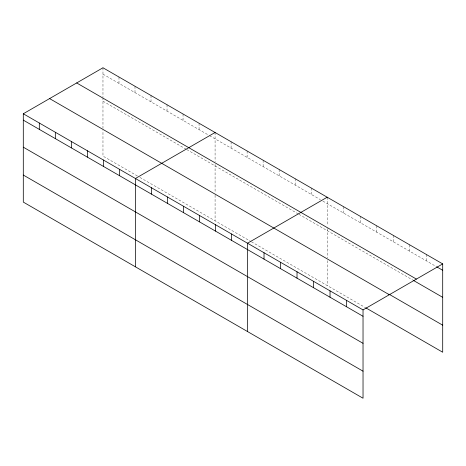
<?xml version="1.0" encoding="UTF-8"?>
<svg xmlns="http://www.w3.org/2000/svg" width="466" height="466" viewBox="0 0 466 466"><rect width="100%" height="100%" fill="white"/><g stroke="black" fill="none" stroke-linecap="round" stroke-linejoin="round"><path stroke-width="0.35" stroke-dasharray="2.33 1.75" d="M102.969 74.141L208.919 135.309M209.537 135.664L320.416 199.681M322.88 201.102L435.978 266.401M102.969 101.186L186.132 149.196M186.744 149.551L298.24 213.923M298.857 214.278L412.754 280.037M137.464 176.008L102.969 156.093L102.969 130.468M139.928 177.43L250.807 241.446M251.424 241.802L365.082 307.42M426.198 254.384L426.198 260.75M409.696 244.854L409.696 251.226M393.199 235.33L393.199 241.697M376.697 225.8L376.697 232.173M360.195 216.276L360.195 222.643M343.692 206.747L343.692 213.119M327.19 197.223L327.19 225.655M327.19 228.503L327.19 257.803M327.19 260.634L327.19 285.547M311.177 187.979L311.177 194.345M295.159 178.728L295.159 185.101M279.146 169.484L279.146 175.851M263.127 160.234L263.127 166.607M247.114 150.99L247.114 157.357M231.095 141.74L231.095 148.112M215.082 132.495L215.082 161.638M215.082 164.486L215.082 193.075M215.082 195.196L215.082 220.82M199.064 123.251L199.064 129.618M183.051 114.001L183.051 120.374M167.032 104.757L167.032 111.124M151.019 95.507L151.019 101.879M135 86.262L135 92.635M118.987 77.018L118.987 83.385M102.969 67.768L102.969 96.911M102.969 97.627L102.969 128.354"/><path stroke-width="0.7" d="M23.3 113.768L363.031 309.907L363.031 398.232L23.3 202.093L23.3 113.768L102.969 67.768L442.7 263.907L442.7 352.232L365.693 307.776M215.082 132.495L135.408 178.495L135.408 266.814M327.19 197.223L247.522 243.217L247.522 331.542M363.031 309.907L442.7 263.907M436.59 266.75L442.7 270.28M76.68 82.948L416.406 279.087M413.365 280.386L442.7 297.325M388.918 294.139L442.7 325.186M49.594 98.588L389.32 294.728M23.3 120.135L363.031 316.28M23.3 147.18L363.031 343.32M23.3 175.047L363.031 371.186M346.529 300.378L346.529 306.75M330.027 290.854L330.027 297.221M313.525 281.324L313.525 287.697M297.023 271.8L297.023 278.167M280.526 262.271L280.526 268.643M264.024 252.747L264.024 259.113M231.503 233.973L231.503 240.345M215.49 224.729L215.49 231.095M199.471 215.478L199.471 221.851M183.458 206.234L183.458 212.601M167.44 196.984L167.44 203.357M151.427 187.74L151.427 194.106M119.395 169.245L119.395 175.618M103.376 160.001L103.376 166.368M87.363 150.751L87.363 157.124M71.345 141.507L71.345 147.873M55.332 132.262L55.332 138.629M39.313 123.012L39.313 129.385"/></g></svg>
